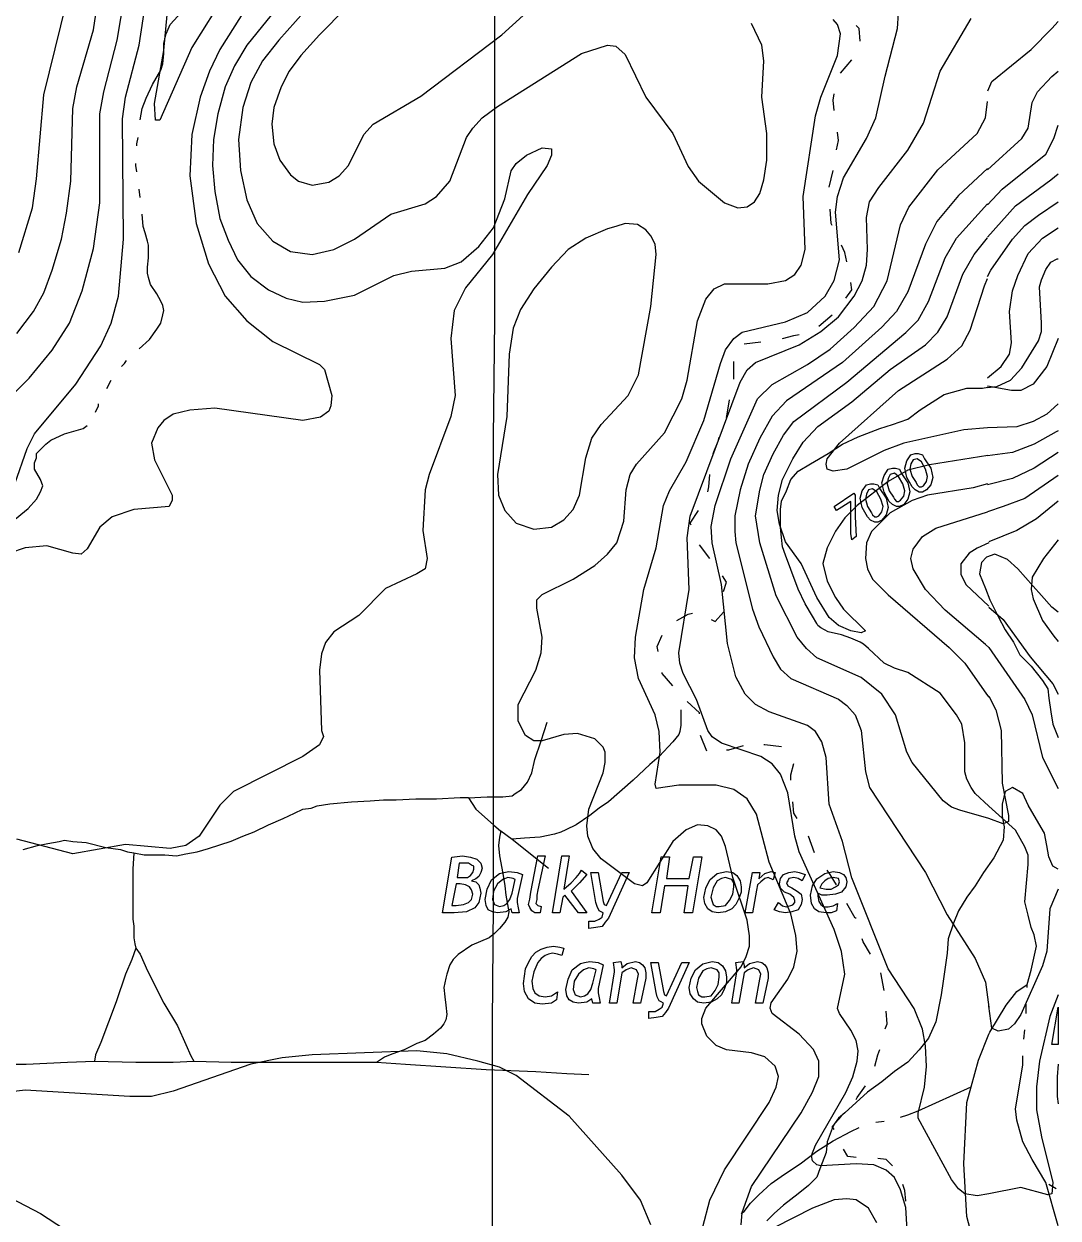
# Model space of a CAD drawing. Extents: x -4.4 to 64.9, y -5.9 to 77.3.
# Drawn here: x 26.4 to 31.67, y 22.81 to 28.89 of the extents above; entities that cross this region are included whole.
import ezdxf

# ---------------------------------------------------------------- set-up
doc = ezdxf.new("R2010")
doc.units = 0
for name, color, linetype in [('7000-7200', 7, 'CONTINUOUS'), ('7200-7400', 7, 'CONTINUOUS'), ('Elevations', 7, 'CONTINUOUS'), ('Labels', 7, 'CONTINUOUS'), ('roads', 7, 'CONTINUOUS'), ('split_lines', 7, 'CONTINUOUS'), ('topo', 7, 'CONTINUOUS'), ('water', 7, 'CONTINUOUS')]:
    doc.layers.add(name, color=color, linetype=linetype)

msp = doc.modelspace()

# ---------------------------------------------------------------- linework, layer by layer
at = {"layer": '7000-7200', "color": 2}
for points in [[(27.433315, 29.04517), (27.259325, 28.765691), (27.095876, 28.396621), (27.074789, 28.396621), (27.069524, 28.48102), (27.116985, 28.749908), (27.153894, 29.15058)], [(30.918497, 22.433468), (30.892145, 22.86581), (30.865792, 22.955438), (30.834153, 23.018711), (30.791973, 23.05562), (30.728704, 23.081972), (30.639073, 23.087238), (30.459813, 23.076707), (30.438673, 23.081972), (30.417585, 23.10306), (30.412294, 23.129439), (30.433407, 23.18216), (30.586347, 23.451061), (30.623256, 23.53015), (30.644344, 23.609229), (30.649609, 23.66196), (30.639052, 23.714678), (30.6127, 23.767399), (30.554708, 23.851759), (30.544151, 23.878112), (30.581061, 24.052112), (30.565239, 24.168103), (30.528337, 24.278823), (30.349029, 24.674261), (30.327942, 24.753343), (30.291032, 24.974783), (30.25412, 25.069692), (30.211941, 25.122413), (30.153952, 25.159322), (29.953591, 25.227862), (29.90614, 25.259501), (29.885053, 25.291132), (29.827054, 25.449303), (29.758513, 25.581121), (29.742691, 25.633842), (29.737426, 25.68657), (29.790147, 26.008193), (29.77959, 26.271813), (29.795412, 26.38253), (30.048494, 27.062682), (30.085404, 27.125941), (30.127583, 27.162853), (30.349024, 27.25248), (30.459794, 27.321031), (30.549422, 27.394842), (30.628503, 27.500292), (30.670683, 27.579381), (30.69177, 27.658462), (30.697062, 27.737552), (30.69177, 27.901001), (30.707592, 27.980082), (30.755043, 28.053901), (30.902672, 28.243713), (30.981764, 28.380791), (31.066124, 28.644411), (31.224292, 28.913312)]]:
    msp.add_lwpolyline(points, dxfattribs=at)
at = {"layer": '7200-7400', "color": 2}
for points in [[(26.231176, 26.884051), (26.431534, 27.084452), (26.547525, 27.226811), (26.637155, 27.363891), (26.700465, 27.527301), (26.758464, 27.74351), (26.790105, 27.975502), (26.790105, 28.428932), (26.811193, 28.539652), (26.879744, 28.80327), (26.932462, 29.124892)], [(27.617886, 29.098881), (27.401716, 28.756171), (27.348985, 28.645401), (27.301534, 28.51359), (27.259355, 28.323831), (27.248824, 28.11289), (27.280452, 27.870349), (27.343722, 27.66473), (27.428085, 27.501279), (27.538802, 27.374739), (27.670623, 27.2693), (27.907872, 27.153299), (27.934251, 27.126946), (27.971153, 26.995136), (27.965887, 26.942405), (27.955357, 26.916052), (27.913177, 26.884413), (27.823547, 26.868591), (27.375388, 26.931861), (27.248848, 26.921304), (27.164488, 26.900217), (27.117038, 26.868589), (27.085396, 26.831677), (27.053768, 26.752587), (27.06959, 26.668228), (27.15922, 26.488967), (27.15922, 26.462615), (27.143398, 26.430986), (26.964138, 26.415164), (26.853418, 26.378255), (26.790148, 26.325537), (26.726878, 26.214816), (26.695236, 26.188437), (26.653017, 26.193703), (26.521207, 26.230612), (26.410487, 26.220055), (26.331397, 26.193703)], [(26.357752, 26.546945), (26.421022, 26.726214), (26.457932, 26.800024), (26.668831, 27.053104), (26.795413, 27.248184), (26.848142, 27.364185), (26.885043, 27.501263), (26.911396, 27.791244), (26.906131, 28.402854), (26.921953, 28.513575), (26.990493, 28.777195), (27.043211, 29.125225)], [(26.368217, 27.311366), (26.452576, 27.422086), (26.505297, 27.516998), (26.547477, 27.632986), (26.594928, 27.791167), (26.621307, 27.922977), (26.642394, 28.086415), (26.652951, 28.455488), (26.674038, 28.566216), (26.758398, 28.856197), (26.790029, 29.072367)], [(27.712734, 28.993095), (27.538744, 28.776925), (27.475474, 28.671473), (27.428026, 28.566023), (27.391114, 28.428945), (27.370027, 28.297135), (27.364762, 28.165314), (27.375319, 28.033504), (27.401671, 27.896423), (27.443851, 27.785663), (27.491302, 27.685524), (27.559839, 27.601164), (27.64948, 27.532584), (27.73911, 27.490444), (27.82347, 27.469357), (27.93419, 27.474622), (28.08709, 27.506261), (28.287441, 27.606432), (28.377082, 27.627519), (28.545841, 27.643341), (28.630201, 27.67493), (28.719831, 27.754062), (28.793642, 27.848962), (28.851641, 27.996592), (28.883272, 28.138951), (28.909651, 28.17581), (28.962372, 28.21804), (29.04145, 28.254942), (29.088911, 28.249677), (29.088911, 28.218046), (29.067824, 28.165317), (28.967645, 28.017687), (28.788384, 27.711887), (28.651304, 27.543128), (28.593254, 27.427137), (28.577485, 27.284775), (28.598546, 26.994787), (28.577485, 26.889348), (28.466725, 26.594086), (28.445664, 26.514997), (28.435081, 26.309376), (28.456168, 26.167017), (28.445664, 26.114296), (28.403442, 26.087917), (28.245264, 26.014106), (28.108183, 25.877025), (27.981643, 25.792666), (27.939463, 25.739937), (27.918376, 25.681935), (27.907819, 25.597575), (27.918376, 25.291775), (27.928933, 25.260147), (27.907846, 25.217967), (27.823496, 25.159965), (27.470238, 24.980707), (27.401698, 24.912167), (27.296248, 24.753986), (27.227708, 24.706535), (27.148616, 24.690713), (26.921908, 24.7118), (26.652967, 24.66434), (26.368256, 24.738161)], [(26.378792, 27.722587), (26.44733, 27.949306), (26.468417, 28.096927), (26.505326, 28.523997), (26.621314, 28.993246)], [(27.870952, 28.993246), (27.70223, 28.803436), (27.61787, 28.697987), (27.559831, 28.587266), (27.517651, 28.460727), (27.496564, 28.297286), (27.507121, 28.139115), (27.538752, 27.991486), (27.591481, 27.870216), (27.670562, 27.780586), (27.760192, 27.727857), (27.870963, 27.712035), (27.981683, 27.738414), (28.087133, 27.791135), (28.271661, 27.917675), (28.445662, 27.970396), (28.503653, 28.007305), (28.572191, 28.086394), (28.656561, 28.307835), (28.688192, 28.355293), (28.735642, 28.408014), (28.814731, 28.466013), (29.241801, 28.734904), (29.373611, 28.777084), (29.415791, 28.771818), (29.463241, 28.729639), (29.56873, 28.513469), (29.705822, 28.32893), (29.7849, 28.16021), (29.837632, 28.086399), (29.969442, 27.975679), (30.037982, 27.949327), (30.085433, 27.954592), (30.122342, 27.980945), (30.148695, 28.023124), (30.169782, 28.091665), (30.185604, 28.191833), (30.185604, 28.328925), (30.159251, 28.513463), (30.169782, 28.697994), (30.159251, 28.777073), (30.106523, 28.887804)], [(28.044932, 28.966864), (27.907851, 28.829786), (27.81294, 28.724336), (27.75494, 28.645244), (27.712771, 28.566155), (27.675811, 28.460706), (27.665281, 28.376346), (27.675811, 28.276175), (27.70749, 28.191815), (27.760221, 28.117996), (27.802401, 28.086365), (27.870942, 28.065278), (27.955301, 28.0811), (28.00802, 28.112741), (28.05547, 28.16546), (28.134562, 28.32363), (28.18202, 28.376351), (28.42455, 28.51871), (28.8358, 28.829791), (28.999241, 28.97741)], [(30.053778, 22.777217), (30.059043, 22.840477), (30.106504, 22.972297), (30.359623, 23.346638), (30.417575, 23.452087), (30.449253, 23.531177), (30.449253, 23.610258), (30.422848, 23.668257), (30.34904, 23.747347), (30.211948, 23.852788), (30.201418, 23.879141), (30.206683, 23.90552), (30.291046, 24.026792), (30.322674, 24.090061), (30.338496, 24.16914), (30.333231, 24.248229), (30.306852, 24.358949), (30.196132, 24.62257), (30.132862, 24.865111), (30.085411, 24.944189), (30.016871, 24.99164), (29.927241, 25.012727), (29.737431, 25.012727), (29.621433, 24.996905), (29.616168, 25.017992), (29.642547, 25.181431), (29.637281, 25.28688), (29.616194, 25.371243), (29.531824, 25.555782), (29.510736, 25.661231), (29.516002, 25.766681), (29.558182, 26.009211), (29.621443, 26.220111), (29.658353, 26.436281), (29.689981, 26.510091), (29.774351, 26.657721), (29.863982, 26.868623), (29.948334, 27.158601), (29.974712, 27.227141), (30.016892, 27.285141), (30.059072, 27.316782), (30.280513, 27.369503), (30.391272, 27.416951), (30.480913, 27.50131), (30.528364, 27.580442), (30.554716, 27.685892), (30.533629, 27.928382), (30.544186, 28.007472), (30.575817, 28.102412), (30.691815, 28.30277), (30.739266, 28.408173), (30.786716, 28.619122), (30.849986, 28.861652), (30.855251, 28.940731)], [(29.858666, 22.766298), (29.895576, 22.903376), (29.969386, 23.056287), (30.196105, 23.398996), (30.233015, 23.478077), (30.243545, 23.530806), (30.227723, 23.583527), (30.175002, 23.630978), (30.106462, 23.652065), (29.979922, 23.667887), (29.927201, 23.688974), (29.879743, 23.736425), (29.85339, 23.799694), (29.85339, 23.826047), (29.874478, 23.878776), (30.053738, 24.089678), (30.080091, 24.142396), (30.095913, 24.195117), (30.095913, 24.247846), (30.085382, 24.326927), (30.011564, 24.543097), (29.974662, 24.701278), (29.953575, 24.754007), (29.927222, 24.785638), (29.885043, 24.806725), (29.832314, 24.81199), (29.774322, 24.785638), (29.705774, 24.727636), (29.573964, 24.516736), (29.552877, 24.500914), (29.510697, 24.511471), (29.341975, 24.638011), (29.299795, 24.690732), (29.273442, 24.754002), (29.268177, 24.806733), (29.278707, 24.891082), (29.352529, 25.075621), (29.363059, 25.128353), (29.363059, 25.181071), (29.352529, 25.207423), (29.310349, 25.249603), (29.220719, 25.275982), (29.152168, 25.27069), (29.041448, 25.239062), (28.999268, 25.239062), (28.957088, 25.265415), (28.920189, 25.339236), (28.920189, 25.423585), (29.009819, 25.597586), (29.036172, 25.687216), (29.041437, 25.766305), (29.015085, 25.913935), (29.015085, 25.956107), (29.041437, 25.982486), (29.199618, 26.061567), (29.310338, 26.130107), (29.373608, 26.188107), (29.421059, 26.246106), (29.457968, 26.356826), (29.468498, 26.514997), (29.489586, 26.594086), (29.521225, 26.646817), (29.663576, 26.804985), (29.753206, 26.979018), (29.779585, 27.073876), (29.832306, 27.374456), (29.874486, 27.485176), (29.916666, 27.537857), (29.969386, 27.564263), (30.190835, 27.564263), (30.280465, 27.580085), (30.327915, 27.611724), (30.359597, 27.659124), (30.380684, 27.738263), (30.370127, 28.007154), (30.433357, 28.418404), (30.459763, 28.513315), (30.544122, 28.724204), (30.559944, 28.834935), (30.544122, 28.882385), (30.523035, 28.908738)], [(29.595062, 22.77686), (29.54233, 22.9034), (29.44743, 23.029942), (29.178531, 23.330472), (28.90964, 23.536101), (28.82528, 23.57828), (28.71456, 23.609911), (28.55639, 23.646821), (28.403439, 23.662643), (27.87092, 23.641556), (27.71802, 23.625734), (27.55985, 23.594095), (27.164419, 23.457014), (27.053691, 23.430662), (26.942971, 23.430662), (26.41041, 23.462292), (26.099339, 23.425391)], [(30.744523, 22.787745), (30.70234, 22.861564), (30.639071, 22.903744), (30.591623, 22.909009), (30.52835, 22.903744), (30.417583, 22.861564), (30.127602, 22.713934)]]:
    msp.add_lwpolyline(points, dxfattribs=at)
msp.add_lwpolyline([(29.415968, 27.85432), (29.373788, 27.84379), (29.263068, 27.796342), (29.173438, 27.73834), (29.089078, 27.64871), (28.999448, 27.53799), (28.930907, 27.43254), (28.893998, 27.337631), (28.872911, 27.205821), (28.86238, 26.88948), (28.814933, 26.594221), (28.820198, 26.488771), (28.851826, 26.409679), (28.909817, 26.34641), (28.999456, 26.314781), (29.089086, 26.325312), (29.152356, 26.362224), (29.199806, 26.414952), (29.231437, 26.488763), (29.263076, 26.678573), (29.294717, 26.778752), (29.342165, 26.847292), (29.479246, 26.994922), (29.531977, 27.100374), (29.595236, 27.448344), (29.621615, 27.711972), (29.61635, 27.764693), (29.595263, 27.806872), (29.56891, 27.838503), (29.526731, 27.864882), (29.463461, 27.870148), (29.416, 27.854326), (29.415968, 27.85432)], close=True, dxfattribs=at)
at = {"layer": 'Elevations', "color": 1}
for points in [[(30.987008, 26.67333), (31.018647, 26.62589), (31.029177, 26.57845), (31.018647, 26.541541), (30.997559, 26.515083), (30.976472, 26.504499), (30.96065, 26.504499), (30.939563, 26.515083), (30.923741, 26.530958), (30.897388, 26.578397), (30.886858, 26.625864), (30.897388, 26.662773), (30.918475, 26.694391), (30.939563, 26.699682), (30.955385, 26.699682), (30.976472, 26.694391)], [(30.950106, 26.541541), (30.960637, 26.530958), (30.971194, 26.530958), (30.981724, 26.536249), (30.997546, 26.557416), (31.002811, 26.583874), (30.992281, 26.620784), (30.971194, 26.657693), (30.950106, 26.673568), (30.929019, 26.668276), (30.918489, 26.64711), (30.913223, 26.620651), (30.923754, 26.583742), (30.944841, 26.552098)], [(30.871017, 26.599538), (30.902659, 26.552071), (30.913189, 26.504631), (30.902659, 26.467722), (30.881571, 26.441264), (30.860484, 26.43068), (30.844662, 26.43068), (30.823575, 26.441264), (30.807753, 26.457139), (30.7814, 26.504579), (30.770843, 26.552018), (30.7814, 26.588928), (30.802487, 26.620572), (30.823575, 26.625864), (30.839397, 26.625864), (30.860484, 26.620572)], [(30.760297, 26.520454), (30.791938, 26.472987), (30.802469, 26.425521), (30.791938, 26.388638), (30.770851, 26.36218), (30.749764, 26.351596), (30.733942, 26.351596), (30.712854, 26.36218), (30.697032, 26.378055), (30.67068, 26.425495), (30.660123, 26.472961), (30.67068, 26.50987), (30.691767, 26.541488), (30.712855, 26.54678), (30.728677, 26.54678), (30.749764, 26.541488)], [(30.834118, 26.467722), (30.844649, 26.457139), (30.855179, 26.457139), (30.865736, 26.46243), (30.881558, 26.483597), (30.886823, 26.510055), (30.876266, 26.546965), (30.855179, 26.583848), (30.834092, 26.599723), (30.813005, 26.594431), (30.802474, 26.573264), (30.797209, 26.546806), (30.807739, 26.509923), (30.828827, 26.478279)], [(30.633757, 26.488809), (30.633757, 26.378081), (30.639023, 26.27791), (30.617935, 26.262035), (30.612644, 26.293679), (30.612644, 26.341119), (30.612644, 26.39385), (30.612644, 26.457112), (30.538833, 26.409673), (30.528302, 26.430839), (30.628471, 26.499366)], [(30.723388, 26.388638), (30.733944, 26.378055), (30.744475, 26.378055), (30.755032, 26.383346), (30.770854, 26.404513), (30.776119, 26.430971), (30.765589, 26.467881), (30.744501, 26.50479), (30.723414, 26.520665), (30.702327, 26.515374), (30.69177, 26.494207), (30.686505, 26.467749), (30.697035, 26.430813), (30.718149, 26.399195)]]:
    msp.add_lwpolyline(points, close=True, dxfattribs=at)
at = {"layer": 'Labels', "color": 6}
for points in [[(28.730358, 24.617094), (28.735623, 24.590636), (28.730358, 24.569469), (28.719828, 24.548302), (28.704006, 24.537719), (28.682918, 24.527136), (28.704006, 24.521844), (28.719828, 24.505969), (28.725093, 24.490094), (28.730358, 24.463636), (28.719828, 24.416169), (28.698714, 24.389711), (28.656545, 24.368544), (28.593275, 24.363253), (28.566896, 24.363253), (28.535268, 24.363253), (28.582718, 24.647971), (28.635436, 24.653263), (28.677616, 24.647971), (28.709258, 24.637388)], [(28.619638, 24.617094), (28.609081, 24.543275), (28.63546, 24.543275), (28.661812, 24.543275), (28.677635, 24.553859), (28.688165, 24.569734), (28.69343, 24.585609), (28.69343, 24.601484), (28.6829, 24.606775), (28.667078, 24.617359), (28.64599, 24.617359)], [(29.030888, 24.363994), (29.004535, 24.363994), (28.988713, 24.374577), (28.978183, 24.390452), (28.972917, 24.406327), (28.978183, 24.432785), (28.983448, 24.469695), (29.020357, 24.654241), (29.057259, 24.654241), (29.020357, 24.480251), (29.015092, 24.453793), (29.015092, 24.432626), (29.009827, 24.41146), (29.020384, 24.400876), (29.036206, 24.395585)], [(29.178517, 24.654003), (29.152165, 24.485279), (29.189074, 24.516896), (29.215427, 24.543355), (29.231249, 24.564521), (29.241806, 24.580396), (29.268158, 24.55923), (29.231249, 24.517055), (29.189077, 24.474854), (29.268158, 24.364152), (29.225978, 24.364152), (29.157438, 24.453793), (29.146907, 24.44321), (29.131085, 24.364126), (29.094176, 24.364126), (29.141626, 24.654109)], [(29.853387, 24.648712), (29.805937, 24.363994), (29.763757, 24.363994), (29.784844, 24.501101), (29.663586, 24.501101), (29.642499, 24.363994), (29.600319, 24.363994), (29.647777, 24.648712), (29.689957, 24.648712), (29.674135, 24.537984), (29.790125, 24.537984), (29.811213, 24.648712)], [(28.941257, 24.559097), (28.914905, 24.437812), (28.914905, 24.416646), (28.92017, 24.390187), (28.925435, 24.363729), (28.888526, 24.363729), (28.883261, 24.384896), (28.856908, 24.369021), (28.814728, 24.363729), (28.788376, 24.369021), (28.767289, 24.379604), (28.756732, 24.400771), (28.751467, 24.432415), (28.762023, 24.485146), (28.783111, 24.532586), (28.825291, 24.56423), (28.846378, 24.569522), (28.87273, 24.574814), (28.91491, 24.569522)], [(28.798898, 24.406195), (28.825251, 24.395611), (28.846338, 24.400903), (28.86216, 24.411486), (28.877982, 24.432653), (28.888539, 24.464271), (28.904361, 24.532824), (28.893831, 24.538116), (28.867452, 24.543408), (28.841099, 24.532824), (28.814747, 24.511658), (28.79366, 24.474748), (28.788394, 24.432574)], [(29.484317, 24.569628), (29.378868, 24.337641), (29.363046, 24.316474), (29.347224, 24.295308), (29.315585, 24.290016), (29.278683, 24.284724), (29.278683, 24.321634), (29.310314, 24.321634), (29.331401, 24.332217), (29.347224, 24.3428), (29.352489, 24.363967), (29.341932, 24.369259), (29.331401, 24.37455), (29.320845, 24.395717), (29.315579, 24.416884), (29.289227, 24.569786), (29.326136, 24.569786), (29.352489, 24.422149), (29.357754, 24.406274), (29.368311, 24.400982), (29.447403, 24.569707)], [(30.032698, 24.553806), (30.04852, 24.527347), (30.053785, 24.495703), (30.053785, 24.469245), (30.043228, 24.437627), (30.027433, 24.405983), (30.006293, 24.384816), (29.974662, 24.368941), (29.937752, 24.36365), (29.906113, 24.368941), (29.885026, 24.384816), (29.869204, 24.411275), (29.863939, 24.442919), (29.874469, 24.490359), (29.895557, 24.532533), (29.932466, 24.564177), (29.979916, 24.574761), (30.011558, 24.569469)], [(29.911387, 24.406195), (29.927209, 24.395611), (29.943031, 24.395611), (29.974659, 24.400903), (29.995746, 24.427361), (30.011568, 24.458979), (30.016834, 24.495888), (30.016834, 24.517055), (30.006277, 24.53293), (29.990455, 24.538222), (29.974633, 24.543513), (29.953572, 24.538222), (29.932432, 24.527638), (29.911344, 24.490729), (29.900787, 24.443289), (29.906053, 24.422123)], [(30.227778, 24.569628), (30.217248, 24.532718), (30.190869, 24.543302), (30.175047, 24.53801), (30.153959, 24.522135), (30.138137, 24.50626), (30.132872, 24.479802), (30.111732, 24.363808), (30.074862, 24.363808), (30.111732, 24.569443), (30.148681, 24.569443), (30.143416, 24.537798), (30.175047, 24.564257), (30.206688, 24.57484)], [(30.380678, 24.559097), (30.364856, 24.527453), (30.343769, 24.538036), (30.322681, 24.543328), (30.296302, 24.538036), (30.291037, 24.527453), (30.285772, 24.51687), (30.291037, 24.500995), (30.312125, 24.490411), (30.338503, 24.474536), (30.359591, 24.458661), (30.364856, 24.432203), (30.359591, 24.405745), (30.343769, 24.379286), (30.31213, 24.368703), (30.280499, 24.363411), (30.24886, 24.368703), (30.222508, 24.379286), (30.243595, 24.416196), (30.264682, 24.400321), (30.285769, 24.395029), (30.317408, 24.405613), (30.327939, 24.416196), (30.327939, 24.426779), (30.322673, 24.442654), (30.301586, 24.458529), (30.275234, 24.469113), (30.254146, 24.490279), (30.248881, 24.511446), (30.254146, 24.537904), (30.269968, 24.559071), (30.296321, 24.569654), (30.327962, 24.574946), (30.34905, 24.569654)], [(30.586307, 24.543275), (30.591572, 24.522109), (30.586307, 24.49565), (30.56522, 24.469192), (30.533581, 24.458609), (30.491401, 24.453317), (30.465048, 24.453317), (30.443961, 24.4639), (30.443961, 24.448025), (30.449226, 24.421567), (30.459783, 24.405692), (30.475605, 24.395109), (30.496693, 24.395109), (30.523045, 24.4004), (30.544132, 24.410984), (30.538867, 24.374074), (30.512515, 24.363491), (30.486162, 24.363491), (30.44925, 24.368783), (30.428163, 24.384658), (30.412341, 24.411116), (30.407076, 24.45329), (30.417632, 24.500757), (30.43872, 24.537666), (30.4809, 24.564124), (30.523069, 24.574708), (30.55471, 24.569416), (30.575798, 24.558833)], [(30.454497, 24.490544), (30.486128, 24.485252), (30.51248, 24.485252), (30.533568, 24.495835), (30.54939, 24.506419), (30.554655, 24.522294), (30.54939, 24.538169), (30.523037, 24.54346), (30.496685, 24.538169), (30.480863, 24.527585), (30.46504, 24.51171)], [(28.603818, 24.511631), (28.582731, 24.400903), (28.603818, 24.400903), (28.640728, 24.406195), (28.66708, 24.416778), (28.682902, 24.432653), (28.688168, 24.459111), (28.682902, 24.480278), (28.672372, 24.496153), (28.651285, 24.506736), (28.624932, 24.512028)], [(29.152157, 24.184738), (29.1416, 24.147829), (29.120513, 24.153121), (29.09416, 24.158412), (29.073073, 24.153121), (29.057251, 24.147829), (29.036163, 24.131954), (29.020341, 24.110787), (28.999254, 24.063321), (28.988697, 24.015881), (28.993962, 23.978972), (29.004519, 23.957805), (29.025607, 23.94193), (29.057238, 23.936639), (29.088876, 23.94193), (29.120518, 23.963097), (29.115226, 23.920922), (29.088874, 23.905047), (29.041423, 23.899756), (29.004514, 23.905047), (28.972883, 23.926214), (28.951796, 23.963123), (28.946531, 24.005298), (28.957061, 24.079117), (28.972883, 24.110761), (28.988705, 24.142379), (29.009792, 24.163545), (29.036145, 24.17942), (29.067776, 24.190004), (29.099417, 24.195295), (29.131056, 24.190004)], [(29.352507, 24.100389), (29.326155, 23.979131), (29.326155, 23.957964), (29.33142, 23.931506), (29.336685, 23.905047), (29.299776, 23.905047), (29.294511, 23.926214), (29.268158, 23.910339), (29.225968, 23.905047), (29.199615, 23.910339), (29.178528, 23.920922), (29.167997, 23.942089), (29.162732, 23.973733), (29.173263, 24.026438), (29.19435, 24.073904), (29.236532, 24.105522), (29.25762, 24.110814), (29.283972, 24.116105), (29.326152, 24.110814)], [(29.563407, 24.084567), (29.568672, 24.058109), (29.568672, 24.03165), (29.542293, 23.905127), (29.505394, 23.905127), (29.526481, 24.026385), (29.531747, 24.052844), (29.521216, 24.07401), (29.494837, 24.084594), (29.468485, 24.07401), (29.447397, 24.058135), (29.421045, 23.905233), (29.384136, 23.905233), (29.410514, 24.0634), (29.410514, 24.073984), (29.405249, 24.110893), (29.442148, 24.116185), (29.447413, 24.095018), (29.447413, 24.084435), (29.473766, 24.105601), (29.515946, 24.116185), (29.537033, 24.110893), (29.552855, 24.10031)], [(29.958837, 24.095124), (29.974659, 24.068666), (29.979924, 24.037021), (29.979924, 24.010563), (29.969394, 23.978945), (29.953625, 23.947301), (29.932484, 23.926135), (29.900856, 23.91026), (29.863944, 23.904968), (29.832305, 23.91026), (29.811218, 23.926135), (29.795396, 23.952593), (29.790131, 23.984211), (29.800661, 24.031677), (29.821748, 24.073851), (29.85866, 24.105496), (29.906108, 24.116079), (29.93775, 24.110787)], [(30.185598, 24.084567), (30.19089, 24.058109), (30.19089, 24.03165), (30.164511, 23.905127), (30.127609, 23.905127), (30.148697, 24.026385), (30.153962, 24.052844), (30.143405, 24.07401), (30.117053, 24.084594), (30.090647, 24.07401), (30.069613, 24.058135), (30.043234, 23.905233), (30.006285, 23.905233), (30.03269, 24.0634), (30.03269, 24.073984), (30.027425, 24.110893), (30.064324, 24.116185), (30.069589, 24.095018), (30.069589, 24.084435), (30.095915, 24.105601), (30.138135, 24.116185), (30.159222, 24.110893), (30.175044, 24.10031)], [(29.210156, 23.947486), (29.236509, 23.936903), (29.257596, 23.942195), (29.273418, 23.952778), (29.28924, 23.973945), (29.299797, 24.005589), (29.315619, 24.074116), (29.305089, 24.079408), (29.278736, 24.084699), (29.252357, 24.074116), (29.226005, 24.052949), (29.204917, 24.016066), (29.199652, 23.973865)], [(29.790117, 24.110946), (29.684678, 23.878933), (29.668856, 23.857766), (29.653034, 23.8366), (29.621406, 23.831308), (29.584494, 23.826016), (29.584494, 23.862926), (29.616125, 23.862926), (29.637212, 23.873509), (29.653034, 23.884092), (29.658299, 23.905259), (29.647743, 23.910551), (29.637212, 23.915842), (29.626682, 23.937009), (29.621416, 23.958176), (29.595038, 24.111105), (29.631947, 24.111105), (29.658326, 23.963467), (29.663591, 23.947592), (29.674122, 23.942301), (29.753213, 24.111025)], [(29.837578, 23.947486), (29.853401, 23.936903), (29.869223, 23.936903), (29.900864, 23.942195), (29.921951, 23.968653), (29.937773, 24.000271), (29.943039, 24.03718), (29.943039, 24.058347), (29.932508, 24.074222), (29.916686, 24.079514), (29.900864, 24.084805), (29.879777, 24.079514), (29.85869, 24.06893), (29.837602, 24.032047), (29.827072, 23.984581), (29.832337, 23.963414)]]:
    msp.add_lwpolyline(points, close=True, dxfattribs=at)
at = {"layer": 'roads', "color": 7}
for points in [[(30.660107, 28.798146), (30.654816, 28.861408), (30.638993, 28.877283)], [(30.559928, 28.634713), (30.617927, 28.70324)], [(30.528286, 28.4449), (30.523021, 28.497632), (30.528286, 28.52925)], [(30.538843, 28.244531), (30.549374, 28.291998), (30.544109, 28.334172)], [(30.501923, 28.054719), (30.523011, 28.139095)], [(30.517745, 27.859642), (30.51248, 27.870225), (30.507215, 27.944044)], [(30.591564, 27.675122), (30.581034, 27.722561), (30.565212, 27.759471)], [(30.586299, 27.490575), (30.617941, 27.532749), (30.612675, 27.569659)], [(30.449221, 27.348229), (30.517761, 27.406226)], [(30.264669, 27.284941), (30.322671, 27.300816), (30.349023, 27.306107)], [(30.069589, 27.258588), (30.153941, 27.269171), (30.153941, 27.269171)], [(30.01686, 27.079333), (30.01686, 27.132038), (30.01686, 27.168947)], [(29.979961, 26.884256), (29.985227, 26.910714), (29.995757, 26.973976)], [(29.91141, 26.699709), (29.937763, 26.762971), (29.943028, 26.784137)], [(29.88505, 26.504631), (29.890315, 26.53109), (29.89558, 26.594352)], [(29.80069, 26.335907), (29.795425, 26.34649), (29.837605, 26.409752)], [(29.895591, 26.167182), (29.84287, 26.235735)], [(31.667177, 25.893021), (31.635539, 25.919479), (31.582818, 25.977476), (31.540638, 26.024942), (31.461557, 26.114556), (31.408828, 26.162023), (31.345558, 26.188481), (31.303378, 26.172606), (31.277026, 26.146148), (31.266469, 26.088151), (31.298108, 26.014332), (31.319195, 25.956335), (31.361364, 25.871986), (31.398274, 25.803433), (31.440456, 25.740171), (31.472095, 25.676909), (31.530094, 25.618912), (31.588086, 25.545094), (31.614465, 25.502919), (31.61973, 25.455453), (31.63026, 25.386926), (31.640791, 25.323637), (31.667143, 25.25511)], [(29.964139, 25.998484), (29.979961, 26.045923), (29.958874, 26.077541)], [(29.726869, 25.850846), (29.784871, 25.882464), (29.805958, 25.887755)], [(29.900859, 25.856111), (29.921946, 25.845528), (29.964137, 25.892994)], [(29.631971, 25.692652), (29.626706, 25.71911), (29.653058, 25.777133)], [(29.705789, 25.518662), (29.653061, 25.58195), (29.653061, 25.587242)], [(29.747959, 25.397403), (29.747959, 25.360494), (29.747959, 25.318319), (29.742694, 25.286675), (29.737402, 25.2708), (29.705771, 25.233917), (29.637233, 25.160098), (29.589772, 25.117897), (29.505423, 25.03884), (29.378881, 24.928112), (29.331433, 24.896468), (29.283983, 24.859558), (29.215432, 24.812118), (29.162711, 24.78566), (29.136359, 24.775077), (29.104717, 24.764493), (29.030906, 24.748618), (28.951817, 24.743327), (28.888547, 24.738035)], [(29.84287, 25.376316), (29.84287, 25.381608), (29.7796, 25.439604)], [(28.667078, 24.949252), (28.761978, 24.954544), (28.841068, 24.954544), (28.888518, 24.959835), (28.90434, 24.970419), (28.935971, 24.991585), (28.96761, 25.028495), (28.988697, 25.075934), (29.004519, 25.144488), (29.03615, 25.239394), (29.067781, 25.3343)], [(29.879779, 25.186504), (29.848141, 25.265588)], [(30.064321, 25.212883), (29.9905, 25.191716), (29.979969, 25.191716)], [(30.259401, 25.207618), (30.175041, 25.218201), (30.169776, 25.218201)], [(30.306859, 25.038893), (30.306859, 25.065351), (30.322681, 25.123348)], [(31.667177, 24.58545), (31.640825, 24.601325), (31.619738, 24.648791), (31.609181, 24.706788), (31.59865, 24.77005), (31.556471, 24.838603), (31.514291, 24.912395), (31.487938, 24.970419), (31.435209, 25.002036), (31.398297, 24.98087), (31.382502, 24.917608), (31.382502, 24.854319), (31.393032, 24.801614), (31.387767, 24.733061), (31.340317, 24.643446), (31.287588, 24.569628), (31.245405, 24.501074), (31.203225, 24.443078), (31.161045, 24.37455), (31.134693, 24.311262), (31.10834, 24.232178), (31.103075, 24.158359), (31.081988, 24.016014), (31.071458, 23.94746), (31.045079, 23.810379), (31.008177, 23.72603), (30.960719, 23.668034), (30.902717, 23.604772)], [(26.964037, 24.669799), (27.016768, 24.659216), (27.064219, 24.659216), (27.122207, 24.659216), (27.180207, 24.653924), (27.227657, 24.664507), (27.285656, 24.675091), (27.343658, 24.690966), (27.459646, 24.727875), (27.517648, 24.754333), (27.575648, 24.7755), (27.649458, 24.812409), (27.723277, 24.844054), (27.781269, 24.870512), (27.823448, 24.891679), (27.865679, 24.89697), (27.897267, 24.907554), (27.960577, 24.918137), (28.071297, 24.92872), (28.166208, 24.934012), (28.234748, 24.939304), (28.298018, 24.939304), (28.398187, 24.944595), (28.503637, 24.944595), (28.624908, 24.949887), (28.667088, 24.949887)], [(28.667078, 24.948776), (28.703976, 24.890779), (28.793617, 24.811669), (28.830527, 24.780051)], [(30.338503, 24.843789), (30.322681, 24.870247), (30.317416, 24.928244)], [(26.399887, 24.685409), (26.473698, 24.706576), (26.526427, 24.717159), (26.584418, 24.727743), (26.61077, 24.733034), (26.65295, 24.727743), (26.721491, 24.722451), (26.82167, 24.695993), (26.895488, 24.685409), (26.93239, 24.674826), (26.964029, 24.669534)], [(28.830543, 24.780527), (28.825277, 24.748883), (28.820012, 24.706708), (28.825277, 24.654003), (28.841099, 24.564363), (28.85163, 24.501101), (28.856895, 24.453634), (28.872717, 24.369285), (28.867452, 24.342827), (28.85163, 24.316369), (28.825277, 24.284751), (28.798925, 24.258293), (28.772572, 24.237126), (28.682931, 24.200216), (28.614391, 24.152777), (28.588039, 24.126318), (28.572217, 24.09986), (28.556421, 24.052394), (28.551129, 24.031227), (28.540599, 23.983787), (28.545864, 23.936321), (28.551129, 23.894146), (28.556395, 23.84668), (28.551129, 23.820222), (28.540599, 23.799055), (28.524777, 23.777889), (28.487867, 23.746271), (28.445688, 23.714627), (28.403508, 23.698752), (28.340248, 23.667134), (28.276979, 23.645967), (28.240067, 23.630092), (28.197887, 23.603634)], [(28.830527, 24.780527), (28.888529, 24.738353), (29.073057, 24.590715)], [(30.428134, 24.669799), (30.396503, 24.754175)], [(26.964037, 24.669799), (26.958772, 24.58545), (26.958772, 24.390373), (26.958772, 24.332376), (26.964037, 24.295466), (26.964037, 24.23747), (26.969302, 24.205826), (26.974567, 24.184659)], [(30.538864, 24.506366), (30.507223, 24.559097), (30.491401, 24.580264)], [(30.639033, 24.337641), (30.633768, 24.337641), (30.591588, 24.41146)], [(26.974588, 24.184738), (26.953501, 24.126742), (26.92186, 24.052923), (26.874409, 23.910577), (26.79532, 23.704943), (26.768967, 23.641681), (26.763702, 23.610063)], [(26.974588, 24.184738), (26.995676, 24.153094), (27.032585, 24.068745), (27.116934, 23.905312), (27.185485, 23.789292), (27.227654, 23.694413), (27.254033, 23.636416), (27.269855, 23.609958)], [(30.712854, 24.153121), (30.675942, 24.216383), (30.670677, 24.232258)], [(30.781403, 23.968574), (30.765581, 24.058215), (30.765581, 24.058215)], [(30.786668, 23.773496), (30.797225, 23.799955), (30.79196, 23.863217)], [(30.733939, 23.583684), (30.749761, 23.641681), (30.760318, 23.668139)], [(25.730259, 23.604772), (25.782977, 23.604772), (25.835708, 23.604772), (26.178407, 23.594188), (26.415678, 23.594188), (26.626616, 23.604772), (26.763697, 23.610063)], [(26.763678, 23.610037), (26.974578, 23.604745), (27.164387, 23.604745), (27.269837, 23.610037)], [(27.269847, 23.610037), (27.459657, 23.604745), (27.760187, 23.604745), (27.981627, 23.604745), (28.197797, 23.604745)], [(28.197818, 23.604772), (28.345458, 23.594188), (28.756708, 23.56773), (29.009777, 23.557147), (29.167958, 23.546563), (29.278718, 23.541272)], [(30.902659, 23.604772), (30.834118, 23.557305), (30.770838, 23.5046), (30.697027, 23.451869)], [(30.697027, 23.451869), (30.639028, 23.399138), (30.581028, 23.346406), (30.549398, 23.319948), (30.52831, 23.28833), (30.517753, 23.267163), (30.507223, 23.240705), (30.491401, 23.19853), (30.486136, 23.145799), (30.454494, 23.061423), (30.438672, 23.019249), (30.422876, 23.003374), (30.396524, 22.976915), (30.343795, 22.934741), (30.269984, 22.876744), (30.222523, 22.83457), (30.185625, 22.79766)], [(30.639028, 23.41496), (30.644293, 23.425543), (30.686473, 23.483566)], [(25.709169, 23.409694), (25.767168, 23.346433), (25.862069, 23.24097), (25.935877, 23.182973), (26.094058, 23.061714), (26.241688, 22.966808), (26.336588, 22.914103), (26.489488, 22.834993), (26.610797, 22.755909), (26.658208, 22.724291), (26.700427, 22.687382), (26.758387, 22.645181), (26.795338, 22.624014), (26.826967, 22.602848)], [(30.528308, 23.262057), (30.517777, 23.277932), (30.565225, 23.330663)], [(30.639028, 23.119711), (30.596848, 23.125003), (30.575761, 23.161886)], [(30.823567, 23.077536), (30.791938, 23.109154), (30.749759, 23.114446)], [(30.892118, 22.898255), (30.886852, 22.950986), (30.876322, 22.98263)]]:
    msp.add_lwpolyline(points, dxfattribs=at)
msp.add_lwpolyline([(31.667177, 23.694413), (31.635539, 23.694413), (31.667177, 23.884198)], close=True, dxfattribs=at)
at = {"layer": 'split_lines', "color": 5}
msp.add_lwpolyline([(28.782076, 19.045313), (28.782076, 19.642821), (28.782076, 20.234218), (28.788162, 20.8317), (28.788162, 21.429182), (28.788162, 22.020605), (28.788162, 22.61814), (28.788162, 23.209564), (28.788162, 23.807019), (28.794247, 24.404528), (28.794247, 24.995951), (28.794247, 25.593459), (28.794247, 26.184856), (28.794247, 26.782391), (28.800359, 27.379873), (28.800359, 27.97127), (28.800359, 28.568805), (28.800359, 29.160201)], dxfattribs=at)
at = {"layer": 'topo', "color": 2}
for points in [[(31.308662, 28.545063), (31.32975, 28.592524), (31.5301, 28.755962), (31.63555, 28.861414), (31.667181, 28.898324)], [(31.308649, 28.143756), (31.482639, 28.301934), (31.514278, 28.354655), (31.535365, 28.486465), (31.561718, 28.539194), (31.635529, 28.618275), (31.667167, 28.644628)], [(31.313933, 22.934364), (31.255941, 22.923807), (31.192672, 22.934364), (31.161033, 22.960717), (31.124121, 23.008167), (30.955412, 23.319238), (30.955412, 23.345616), (30.987043, 23.477427), (30.997573, 23.582876), (30.992308, 23.688326), (30.976486, 23.772688), (30.934306, 23.878138), (30.802496, 24.078486), (30.617967, 24.542467), (30.570507, 24.726998), (30.501966, 24.916808), (30.486171, 25.154067), (30.465057, 25.233157), (30.433386, 25.285878), (30.391246, 25.317516), (30.196126, 25.386057), (30.127575, 25.422966), (30.074857, 25.475687), (30.027407, 25.565317), (29.985227, 25.734037), (29.953585, 26.034566), (29.906135, 26.245458), (29.90087, 26.329818), (29.921957, 26.435267), (30.001046, 26.672538), (30.138127, 26.978338), (30.211935, 27.052146), (30.391246, 27.152328), (30.507247, 27.231406), (30.628506, 27.342127), (30.728688, 27.447576), (30.797225, 27.579397), (30.865776, 27.864107), (30.907956, 27.953737), (31.055578, 28.143547), (31.255936, 28.328078), (31.298116, 28.407167), (31.308646, 28.491527)], [(31.308654, 27.965075), (31.382473, 28.044164), (31.603913, 28.223425), (31.646093, 28.302514), (31.667181, 28.371054)], [(31.308638, 28.149632), (31.161009, 28.012554), (31.050289, 27.880744), (30.992297, 27.764743), (30.902659, 27.522213), (30.844668, 27.422033), (30.770849, 27.342952), (30.570499, 27.163684), (30.285738, 26.968604), (30.211927, 26.889522), (30.148657, 26.778802), (30.090658, 26.646984), (30.048478, 26.515174), (30.022126, 26.383364), (30.022126, 26.304272), (30.027391, 26.246283), (30.111751, 25.908844), (30.143382, 25.819214), (30.2172, 25.666314), (30.25411, 25.603044), (30.306831, 25.555594), (30.549411, 25.450144), (30.591591, 25.418503), (30.633771, 25.371052), (30.665399, 25.291963), (30.686487, 25.081064), (30.707574, 25.001982), (30.992281, 24.569642), (31.103002, 24.353473), (31.245363, 24.132024), (31.298092, 24.010763), (31.313914, 23.884223)], [(31.308649, 27.801652), (31.451008, 27.959833), (31.630269, 28.091644), (31.667178, 28.123272)], [(31.313927, 24.843388), (31.166298, 24.885571), (31.124118, 24.901393), (31.081938, 24.933021), (30.923768, 25.128101), (30.897389, 25.180833), (30.839389, 25.370642), (30.770849, 25.476081), (30.665407, 25.560444), (30.438638, 25.660623), (30.385957, 25.708073), (30.338467, 25.766072), (30.233017, 25.976961), (30.148657, 26.245863), (30.12757, 26.382943), (30.148657, 26.514761), (30.169745, 26.593843), (30.217195, 26.699292), (30.269924, 26.794201), (30.322645, 26.862741), (30.591586, 27.063092), (30.892115, 27.316174), (30.955385, 27.379443), (31.008106, 27.474342), (31.092466, 27.695782), (31.150465, 27.795964), (31.308636, 27.969954)], [(31.308654, 27.601312), (31.324476, 27.632943), (31.435197, 27.791114), (31.498466, 27.859652), (31.567007, 27.912383), (31.667186, 27.980923)], [(31.308654, 27.084584), (31.377192, 27.142575), (31.419372, 27.205845), (31.429929, 27.263844), (31.419372, 27.422015), (31.435194, 27.527465), (31.461573, 27.606554), (31.514294, 27.717274), (31.588105, 27.796363), (31.667194, 27.849084)], [(31.30866, 26.689513), (31.013398, 26.642063), (30.90268, 26.615684), (30.802509, 26.557693), (30.644328, 26.436423), (30.581058, 26.373154), (30.53361, 26.304613), (30.491428, 26.220254), (30.470341, 26.141175), (30.491428, 26.051534), (30.53361, 25.967174), (30.57579, 25.909183), (30.686508, 25.798463), (30.66542, 25.787906), (30.612692, 25.798463), (30.549422, 25.824815), (30.501971, 25.866995), (30.438651, 25.967166), (30.359612, 26.141167), (30.280481, 26.251887), (30.248853, 26.341515), (30.238296, 26.410055), (30.243561, 26.489147), (30.264648, 26.568236), (30.317377, 26.673675), (30.370138, 26.758035), (30.443909, 26.837127), (30.617949, 26.963667), (30.813029, 27.127116), (30.992287, 27.253645), (31.055559, 27.316917), (31.103007, 27.396006), (31.182099, 27.612176), (31.240098, 27.712355), (31.308638, 27.796715)], [(31.308638, 26.831523), (31.187377, 26.820993), (30.881569, 26.752455), (30.781398, 26.715543), (30.591588, 26.620642), (30.523048, 26.610085), (30.491407, 26.620642), (30.486141, 26.646995), (30.491407, 26.673347), (30.554679, 26.752439), (30.855209, 27.021327), (31.103017, 27.179498), (31.176828, 27.248049), (31.219008, 27.327127), (31.292827, 27.553849), (31.308649, 27.590758)], [(31.667183, 27.284934), (31.609184, 27.142575), (31.540644, 27.052945), (31.477374, 27.021314), (31.429923, 27.021314), (31.308654, 27.042401)], [(31.667183, 26.952792), (31.609184, 26.900074), (31.540644, 26.863162), (31.456284, 26.836809), (31.308654, 26.831544)], [(31.667178, 26.815704), (31.656621, 26.810438), (31.545901, 26.747169), (31.435181, 26.704989), (31.308641, 26.689167)], [(31.667183, 26.704954), (31.545914, 26.625873), (31.435194, 26.573144), (31.308654, 26.541513)], [(31.308649, 26.54639), (31.234838, 26.525302), (31.002849, 26.488393), (30.923768, 26.46204), (30.813039, 26.398771), (30.718139, 26.30387), (30.691786, 26.245871), (30.686521, 26.166781), (30.697051, 26.11406), (30.723404, 26.06134), (30.802493, 25.98225), (31.113574, 25.713349), (31.192653, 25.63427), (31.303373, 25.476089), (31.31393, 25.460267)], [(31.667178, 26.588384), (31.498458, 26.472394), (31.387738, 26.430214), (31.308649, 26.403835)], [(31.667178, 26.457172), (31.556458, 26.367544), (31.456279, 26.309542), (31.313927, 26.251554)], [(31.313917, 25.713754), (31.298095, 25.729576), (31.092466, 25.903566), (30.992295, 26.009016), (30.929025, 26.114465), (30.918468, 26.167186), (30.929025, 26.214636), (30.976475, 26.277906), (31.045016, 26.320086), (31.308636, 26.404446)], [(31.313933, 26.245463), (31.255941, 26.219111), (31.213762, 26.192758), (31.171571, 26.140037), (31.171571, 26.087308), (31.19795, 26.034587), (31.313941, 25.923857)], [(31.667178, 26.261484), (31.593357, 26.166585), (31.535368, 26.071674), (31.530076, 26.008404), (31.540633, 25.960954), (31.588083, 25.850234), (31.646083, 25.771145), (31.66717, 25.744792)], [(31.313927, 25.919383), (31.387738, 25.856123), (31.524819, 25.666314), (31.640818, 25.529223), (31.66717, 25.476502)], [(31.313927, 25.713153), (31.498458, 25.449536), (31.535368, 25.370454), (31.588089, 25.154274), (31.667178, 24.996103)], [(31.313933, 25.465934), (31.350834, 25.397394), (31.377187, 25.291944), (31.382452, 25.023043), (31.414093, 24.859605), (31.414093, 24.827963), (31.387741, 24.817433), (31.31392, 24.843785)], [(31.667178, 24.484674), (31.624998, 24.384506), (31.609176, 24.168336), (31.588089, 24.094514), (31.477369, 23.846714), (31.445727, 23.799255), (31.414099, 23.772903), (31.361367, 23.762372), (31.329739, 23.778194), (31.313917, 23.888915)], [(31.667178, 23.947493), (31.624998, 23.836773), (31.572277, 23.610054), (31.556455, 23.478244), (31.556455, 23.362253), (31.582808, 23.225162), (31.640807, 22.993173), (31.635542, 22.935182), (31.614454, 22.929916), (31.477366, 22.966815), (31.313925, 22.935184)], [(31.667178, 23.593624), (31.661913, 23.530354), (31.661913, 23.430175), (31.667178, 23.393265)]]:
    msp.add_lwpolyline(points, dxfattribs=at)
at = {"layer": 'water', "color": 4}
for points in [[(26.995697, 28.397434), (27.006254, 28.455431), (27.027341, 28.508136), (27.058972, 28.576689), (27.101152, 28.650482), (27.111709, 28.682126), (27.116974, 28.734857), (27.116974, 28.787589), (27.127504, 28.835029), (27.148592, 28.882495), (27.206591, 28.945757), (27.227678, 29.003753), (27.248765, 29.067015), (27.248765, 29.08289)], [(26.979885, 28.265619), (26.979885, 28.276202), (26.985151, 28.307846)], [(26.979885, 28.133803), (26.97462, 28.165448), (26.97462, 28.176031)], [(26.995707, 28.001988), (26.990442, 28.044163)], [(26.990447, 27.232209), (27.043168, 27.279675), (27.080067, 27.33238), (27.101154, 27.364025), (27.111685, 27.406199), (27.11695, 27.427366), (27.111685, 27.453824), (27.101154, 27.474991), (27.080067, 27.5119), (27.048436, 27.55934), (27.037906, 27.596249), (27.032614, 27.617416), (27.032614, 27.649034), (27.037906, 27.6965), (27.037906, 27.728144), (27.037906, 27.744019), (27.037906, 27.759894), (27.032614, 27.781061), (27.022084, 27.823235), (27.011527, 27.854853), (27.006262, 27.918141)], [(31.308638, 27.035915), (31.356088, 27.041206), (31.424637, 27.072851), (31.482628, 27.136113), (31.566988, 27.273193), (31.58281, 27.320633), (31.58281, 27.362834), (31.572279, 27.547354), (31.58281, 27.584264), (31.603897, 27.636995), (31.63025, 27.673905), (31.661888, 27.68978), (31.667154, 27.68978)], [(26.900807, 27.142568), (26.916629, 27.158443), (26.927159, 27.174318)], [(26.826996, 27.031867), (26.848083, 27.074041)], [(31.313916, 24.907051), (31.245368, 24.970313), (31.224281, 25.001957), (31.203194, 25.044131), (31.192663, 25.081041), (31.192663, 25.228678), (31.176841, 25.323584), (31.150489, 25.371024), (31.066129, 25.481752), (30.90268, 25.587189), (30.83414, 25.608355), (30.781419, 25.634814), (30.702329, 25.708633), (30.675977, 25.729799), (30.660155, 25.740383), (30.612704, 25.761549), (30.565254, 25.777424), (30.496714, 25.793299), (30.459804, 25.814466), (30.443956, 25.825049), (30.438691, 25.835633), (30.417603, 25.872542), (30.380734, 25.935804), (30.343782, 26.009623), (30.306873, 26.109794), (30.28052, 26.183613), (30.264698, 26.225814), (30.259433, 26.273253), (30.254168, 26.325985), (30.254168, 26.383981), (30.254168, 26.415626), (30.259433, 26.4578), (30.285785, 26.510505), (30.306873, 26.568502), (30.343782, 26.610703), (30.407052, 26.647586), (30.496722, 26.700317), (30.570543, 26.747784), (30.649622, 26.784693), (30.760342, 26.826868), (30.823622, 26.848034), (30.902701, 26.874493), (30.965971, 26.921932), (31.087243, 27.001016), (31.203231, 27.03266), (31.282323, 27.03266), (31.308675, 27.037952)], [(26.768997, 26.910582), (26.784819, 26.942226), (26.784819, 26.952809)], [(26.320827, 26.33588), (26.341914, 26.351755), (26.426284, 26.420309), (26.468456, 26.467749), (26.489544, 26.504658), (26.5001, 26.536302), (26.489544, 26.56792), (26.457912, 26.620651), (26.457912, 26.652269), (26.468443, 26.678727), (26.468443, 26.699894), (26.48953, 26.721061), (26.515909, 26.747519), (26.542261, 26.768686), (26.610802, 26.80033), (26.70571, 26.826788), (26.726798, 26.842663)], [(31.508996, 23.998974), (31.530084, 24.072793), (31.556436, 24.194052), (31.545906, 24.252048), (31.530084, 24.288958), (31.514262, 24.35222), (31.498439, 24.420773), (31.514262, 24.610559), (31.514262, 24.658025), (31.498439, 24.7002), (31.450979, 24.784575), (31.313898, 24.905834)], [(31.313916, 23.747118), (31.319182, 23.757701), (31.403541, 23.894781), (31.456262, 23.963309), (31.508991, 24.000218)], [(31.50902, 23.984396), (31.50902, 24.000271)], [(31.503755, 23.85258), (31.503755, 23.90002)], [(31.493198, 23.720765), (31.498463, 23.768205)], [(31.224286, 23.478221), (31.261188, 23.615302), (31.313916, 23.747118)], [(31.603929, 22.993161), (31.535378, 23.109154), (31.487928, 23.198795), (31.456299, 23.309497), (31.451034, 23.367493), (31.487943, 23.58895), (31.487943, 23.636389)], [(30.865747, 23.325292), (30.902659, 23.335876), (30.955377, 23.357042), (31.224278, 23.478301)], [(31.313916, 22.154829), (31.255917, 22.360436), (31.255917, 22.455342), (31.266447, 22.497517), (31.266447, 22.56607), (31.250625, 22.639889), (31.203167, 22.819144), (31.187345, 23.08804), (31.203167, 23.399111), (31.224254, 23.478195)], [(30.053767, 22.83494), (30.069589, 22.845523), (30.10122, 22.887698), (30.1434, 22.929873), (30.20667, 22.987869), (30.27521, 23.035335), (30.354299, 23.08804), (30.438659, 23.151302), (30.523021, 23.204034), (30.612649, 23.2515), (30.654829, 23.272667)], [(30.739207, 23.298913), (30.781376, 23.304205)], [(31.667164, 22.771414), (31.603894, 22.99287)], [(31.656605, 22.960353), (31.619703, 22.981519)]]:
    msp.add_lwpolyline(points, dxfattribs=at)

doc.saveas('drawing.dxf')
